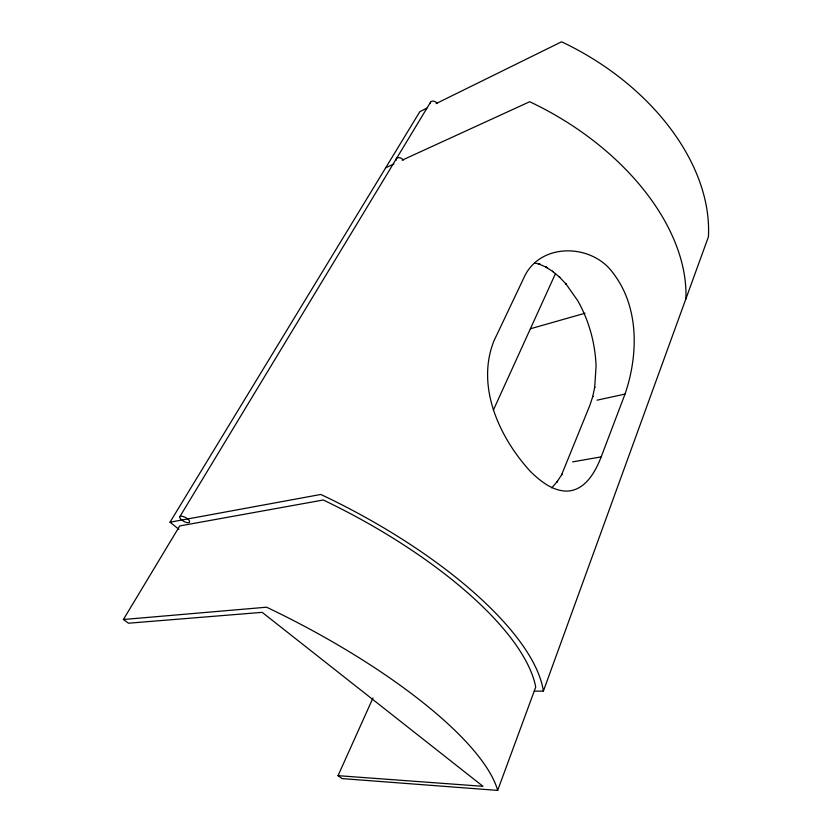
<?xml version="1.0" encoding="UTF-8"?>
<svg xmlns="http://www.w3.org/2000/svg" width="832" height="832" viewBox="0 0 832 832"><rect width="100%" height="100%" fill="white"/><g stroke="black" fill="none" stroke-linecap="round" stroke-linejoin="round"><path stroke-width="1.25" d="M685.88 299.094L685.901 298.782A223.621 143.686 28 0 0 529.682 101.733L402.178 160.16M625.019 394.087C638.373 355.139 639.371 307.143 613.132 273.135C591.864 243.162 539.219 241.998 523.609 278.387L493.865 341.068C475.842 386.682 499.325 437.403 530.358 471.432C540.311 481.073 552.344 490.953 566.883 491.13C585.177 490.506 595.369 471.942 601.193 456.872L625.019 394.087L597.043 400.182M534.29 691.142L543.369 691.122L708.406 236.891A214.999 147.628 28.4 0 0 561.558 41.798L436.072 103.605M338.042 775.674L342.066 778.596L497.671 790.4L535.714 687.097L535.413 685.526A270.379 98.842 26.6 0 0 326.976 501.769L323.263 500.001L179.722 525.938L123.406 619.507L128.492 623.21L262.184 612.342L482.986 786.323L338.042 775.674L372.965 698.006M493.334 410.176L555.381 273.853M179.806 516.734L430.518 102.253M178.922 529.308L170.009 522.205L419.858 111.644L426.806 108.202M551.73 487.906L557.492 481.302L556.972 481.998L561.974 474.209L561.569 474.895L589.878 405.278L592.852 396.302L592.665 396.916L594.776 387.026L594.682 387.556L596.066 366.402C595.317 343.522 589.066 320.871 577.876 300.903L565.812 283.702L566.176 284.149L559.281 276.89L559.77 277.347L552.51 271.253L553.124 271.71L545.605 266.874L547.092 267.654L538.678 263.806L540.363 264.482L534.914 262.995M385.705 167.762L393.942 163.966M530.379 328.775L585.031 313.217M170.009 522.205L320.798 494.458A278.023 101.733 26.6 0 1 543.338 690.872L543.369 691.122M572.666 461.874L601.193 456.872M123.406 619.507L266.573 607.204L270.514 609.076A284.253 83.387 26.3 0 1 497.266 788.996L497.671 790.4M396.115 160.316A4.472 2.954 33 0 1 398.549 157.622A4.472 2.954 33 0 1 403.364 160.087M430.206 103.511A4.295 3.026 34.2 0 1 432.879 101.088A4.295 3.026 34.2 0 1 437.299 103.47M181.303 519.667A5.606 2.122 28.9 0 0 189.582 522.194A5.606 2.122 28.9 0 0 183.217 516.516A5.606 2.122 28.9 0 0 181.303 519.667"/></g></svg>
